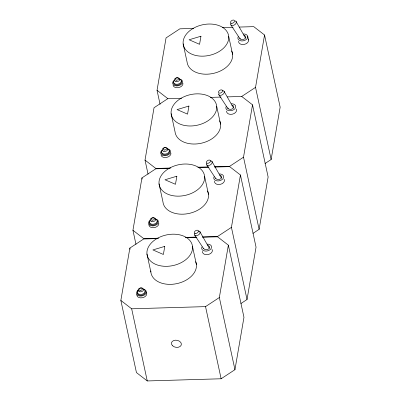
<?xml version="1.0" encoding="UTF-8"?>
<svg xmlns="http://www.w3.org/2000/svg" width="401" height="401" viewBox="0 0 401 401"><rect width="100%" height="100%" fill="white"/><g stroke="black" fill="none" stroke-linecap="round" stroke-linejoin="round"><path stroke-width="0.6" d="M202.53 237.242L217.553 236.801L228.364 245.166L243.963 317.316L234.946 369.682L221.131 378.77L147.262 380.95L136.45 372.584L120.851 300.434L129.869 248.069L143.683 238.981L157.458 238.575M135.974 244.329L132.937 230.264L141.949 177.904L155.763 168.811L169.538 168.405M148.054 174.159L145.017 160.099L154.034 107.734L167.849 98.641L181.618 98.235M160.079 104.34L157.037 90.275L166.054 37.915L179.869 28.822L193.638 28.416M234.946 369.682L219.347 297.532L228.364 245.166M240.891 303.552L247.026 299.512L231.427 227.362L240.445 174.996L229.638 166.631L214.61 167.077M252.971 233.382L259.111 229.342L243.512 157.192L252.525 104.826L241.718 96.461L227.317 96.887M264.991 163.563L271.131 159.523L255.532 87.373L264.55 35.007L253.738 26.641L239.342 27.067M247.026 299.512L256.044 247.146L240.445 174.996M259.111 229.342L268.124 176.976L252.525 104.826M271.131 159.523L280.149 107.157L264.55 35.007M241.718 96.461L255.532 87.373M243.512 157.192L229.698 166.285L214.67 166.726M231.427 227.362L217.613 236.45L202.59 236.896M120.851 300.434L131.663 308.8L205.533 306.62L219.347 297.532M222.435 27.564L233.081 27.253M210.415 97.388L221.056 97.072M170.851 168.019L155.824 168.46L145.017 160.099M197.768 167.222L208.41 166.911M198.335 167.553L208.976 167.242M158.766 238.189L143.743 238.63L132.937 230.264M185.688 237.392L196.33 237.081M185.628 237.743L196.896 237.412M157.037 90.275L167.849 98.641M230.851 24.887L240.219 39.148M218.831 94.706L228.199 108.967M206.751 164.876L215.783 178.625M194.665 235.046L203.703 248.795M236.069 21.504L245.432 37.945M224.049 91.323L233.407 107.764M211.969 161.493L221.327 177.934M199.883 231.658L209.247 248.099M247.733 36.401L248.515 40.01M228.69 36.351A23.113 15.674 -12.2 0 1 195.954 55.508A23.113 15.674 -12.2 0 1 193.112 28.426A23.113 15.674 -12.2 0 1 228.69 36.351L232.59 54.391M216.67 106.17A23.113 15.674 -12.2 0 1 183.934 125.328A23.113 15.674 -12.2 0 1 181.087 98.245A23.113 15.674 -12.2 0 1 216.67 106.17L220.57 124.21M183.147 43.839L187.046 61.874A23.113 15.674 -12.2 0 0 213.999 73.253A23.113 15.674 -12.2 0 0 231.653 50.997M204.585 176.34A23.113 15.674 -12.2 0 1 171.849 195.498A23.113 15.674 -12.2 0 1 169.006 168.415A23.113 15.674 -12.2 0 1 204.585 176.34L208.485 194.38M171.122 113.658L175.021 131.698A23.113 15.674 -12.2 0 0 201.979 143.072A23.113 15.674 -12.2 0 0 219.633 120.821M192.505 246.51A23.113 15.674 -12.2 0 1 159.768 265.668A23.113 15.674 -12.2 0 1 156.926 238.585A23.113 15.674 -12.2 0 1 192.505 246.51L196.405 264.545M205.533 306.62L221.131 378.77M159.042 183.828L162.941 201.863A23.113 15.674 -12.2 0 0 189.899 213.242A23.113 15.674 -12.2 0 0 207.548 190.986M141.949 177.904L142.215 179.127M146.961 253.998L150.861 272.033M129.869 248.069L130.135 249.292M131.663 308.8L147.262 380.95M248.169 39.183A5.023 3.403 -12.2 0 1 244.294 44.386A5.023 3.403 -12.2 0 1 238.675 41.198M243.422 33.955A5.023 3.403 -12.2 0 1 247.673 37.604A5.023 3.403 -12.2 0 1 241.372 40.907A5.023 3.403 -12.2 0 1 238.219 36.681M235.151 20.927A3.113 1.96 -31.5 0 1 235.883 23.539A3.113 1.96 -31.5 0 1 232.189 25.524A3.113 1.96 -31.5 0 1 230.816 23.258M181.197 80.952A3.965 2.692 -12.2 0 1 178.139 85.062A3.965 2.692 -12.2 0 1 173.703 82.546M179.753 79.082A3.965 2.692 -12.2 0 1 180.53 82.806A3.965 2.692 -12.2 0 1 175.042 83.969A3.965 2.692 -12.2 0 1 174.27 80.25M182.896 83.187A5.023 3.403 -12.2 0 1 178.676 87.568A5.023 3.403 -12.2 0 1 173.072 85.278M179.447 79.017A5.023 3.403 -12.2 0 1 182.014 83.488A5.023 3.403 -12.2 0 1 174.966 85.654A5.023 3.403 -12.2 0 1 173.628 80.812M243.933 35.398A3.013 2.045 -12.2 0 1 245.412 38.165A3.013 2.045 -12.2 0 1 241.031 39.303L240.475 38.987A3.013 2.045 -12.2 0 1 239.873 38.07M236.144 109.002A5.023 3.403 -12.2 0 1 232.274 114.205A5.023 3.403 -12.2 0 1 226.655 111.017M231.402 103.774A5.023 3.403 -12.2 0 1 235.653 107.423A5.023 3.403 -12.2 0 1 229.352 110.726A5.023 3.403 -12.2 0 1 226.199 106.501M222.51 90.656A2.2 1.383 -31.5 0 1 219.783 93.167A2.2 1.383 -31.5 0 1 219.272 90.731A2.2 1.383 -31.5 0 1 222.51 90.656A3.113 1.96 -31.5 0 1 224.164 92.746A3.113 1.96 -31.5 0 1 220.871 95.298A3.113 1.96 -31.5 0 1 218.615 93.679M169.177 150.771A3.965 2.692 -12.2 0 1 166.119 154.881A3.965 2.692 -12.2 0 1 161.683 152.365M167.733 148.901A3.965 2.692 -12.2 0 1 168.505 152.626A3.965 2.692 -12.2 0 1 163.022 153.794A3.965 2.692 -12.2 0 1 162.245 150.069M170.876 153.007A5.023 3.403 -12.2 0 1 166.656 157.387A5.023 3.403 -12.2 0 1 161.052 155.097M167.428 148.841A5.023 3.403 -12.2 0 1 169.994 153.307A5.023 3.403 -12.2 0 1 162.946 155.473A5.023 3.403 -12.2 0 1 161.608 150.631M231.913 105.217A3.013 2.045 -12.2 0 1 233.392 107.984A3.013 2.045 -12.2 0 1 229.011 109.122L228.455 108.806A3.013 2.045 -12.2 0 1 227.853 107.889M224.064 179.167A5.023 3.403 -12.2 0 1 220.194 184.375A5.023 3.403 -12.2 0 1 214.575 181.187M219.322 173.944A5.023 3.403 -12.2 0 1 223.573 177.593A5.023 3.403 -12.2 0 1 217.272 180.896A5.023 3.403 -12.2 0 1 214.119 176.671M210.43 160.826A2.2 1.383 -31.5 0 1 207.703 163.332A2.2 1.383 -31.5 0 1 207.192 160.901A2.2 1.383 -31.5 0 1 210.43 160.826A3.113 1.96 -31.5 0 1 212.004 163.122A3.113 1.96 -31.5 0 1 208.314 165.513A3.113 1.96 -31.5 0 1 206.71 163.247M157.097 220.941A3.965 2.692 -12.2 0 1 154.039 225.051A3.965 2.692 -12.2 0 1 149.603 222.53M155.653 219.071A3.965 2.692 -12.2 0 1 156.425 222.796A3.965 2.692 -12.2 0 1 150.941 223.958A3.965 2.692 -12.2 0 1 150.164 220.239M158.791 223.177A5.023 3.403 -12.2 0 1 153.929 227.663A5.023 3.403 -12.2 0 1 148.956 224.365M155.347 219.006A5.023 3.403 -12.2 0 1 157.914 223.477A5.023 3.403 -12.2 0 1 150.866 225.643A5.023 3.403 -12.2 0 1 149.528 220.796M219.833 175.387A3.013 2.045 -12.2 0 1 221.312 178.154A3.013 2.045 -12.2 0 1 216.931 179.292L216.375 178.976A3.013 2.045 -12.2 0 1 215.773 178.059M211.984 249.337A5.023 3.403 -12.2 0 1 208.114 254.545A5.023 3.403 -12.2 0 1 202.495 251.357M207.237 244.109A5.023 3.403 -12.2 0 1 211.492 247.763A5.023 3.403 -12.2 0 1 205.192 251.066A5.023 3.403 -12.2 0 1 202.034 246.841M198.32 231.021A3.113 1.96 -31.5 0 1 199.924 233.287A3.113 1.96 -31.5 0 1 196.234 235.683A3.113 1.96 -31.5 0 1 194.63 233.417M145.017 291.111A3.965 2.692 -12.2 0 1 141.959 295.221A3.965 2.692 -12.2 0 1 137.518 292.7M144.3 289.652A3.965 2.692 -12.2 0 1 143.889 293.367A3.965 2.692 -12.2 0 1 138.596 294.008A3.965 2.692 -12.2 0 1 138.084 290.404M195.703 261.703A23.113 15.674 -12.2 0 1 176.555 283.692A23.113 15.674 -12.2 0 1 150.801 270.86M146.365 292.519A5.023 3.403 -12.2 0 1 142.495 297.722A5.023 3.403 -12.2 0 1 136.876 294.534M143.262 289.176A5.023 3.403 -12.2 0 1 145.618 293.928A5.023 3.403 -12.2 0 1 138.094 295.532A5.023 3.403 -12.2 0 1 138.35 290.219M207.753 245.557A3.013 2.045 -12.2 0 1 209.232 248.324A3.013 2.045 -12.2 0 1 204.846 249.457L204.294 249.146A3.013 2.045 -12.2 0 1 203.688 248.229M164.776 246.379L163.382 254.465L152.916 249.928L164.776 246.379M176.856 176.209L175.468 184.3L164.996 179.763L176.856 176.209M188.941 106.039L187.548 114.13L177.082 109.593L188.941 106.039M200.961 36.22L199.568 44.31L189.102 39.774L200.961 36.22M231.808 23.343A2.2 1.383 -31.5 0 0 234.535 20.837A2.2 1.383 -31.5 0 0 231.292 20.912A2.2 1.383 -31.5 0 0 231.808 23.343M175.974 81.629A2.802 1.9 -12.2 0 0 179.753 79.142A2.802 1.9 -12.2 0 0 175.302 78.401A2.802 1.9 -12.2 0 0 175.974 81.629M176.219 80.165A1.709 1.158 -12.2 0 0 178.525 78.646A1.709 1.158 -12.2 0 0 175.808 78.195A1.709 1.158 -12.2 0 0 176.219 80.165M163.949 151.448A2.802 1.9 -12.2 0 0 167.728 148.961A2.802 1.9 -12.2 0 0 163.277 148.22A2.802 1.9 -12.2 0 0 163.949 151.448M164.199 149.984A1.709 1.158 -12.2 0 0 166.505 148.465A1.709 1.158 -12.2 0 0 163.788 148.014A1.709 1.158 -12.2 0 0 164.199 149.984M151.869 221.618A2.802 1.9 -12.2 0 0 155.648 219.131A2.802 1.9 -12.2 0 0 151.197 218.39A2.802 1.9 -12.2 0 0 151.869 221.618M152.119 220.154A1.709 1.158 -12.2 0 0 154.425 218.635A1.709 1.158 -12.2 0 0 151.708 218.184A1.709 1.158 -12.2 0 0 152.119 220.154M195.623 233.502A2.2 1.383 -31.5 0 0 198.35 230.991A2.2 1.383 -31.5 0 0 195.107 231.071A2.2 1.383 -31.5 0 0 195.623 233.502M139.789 291.783A2.802 1.9 -12.2 0 0 143.568 289.296A2.802 1.9 -12.2 0 0 139.117 288.56A2.802 1.9 -12.2 0 0 139.789 291.783M140.034 290.319A1.709 1.158 -12.2 0 0 142.34 288.805A1.709 1.158 -12.2 0 0 139.628 288.354A1.709 1.158 -12.2 0 0 140.034 290.319M172.52 345.717A5.023 3.559 9.8 0 0 181.051 345.462A5.023 3.559 9.8 0 0 175.618 340.178A5.023 3.559 9.8 0 0 172.52 345.717"/></g></svg>
